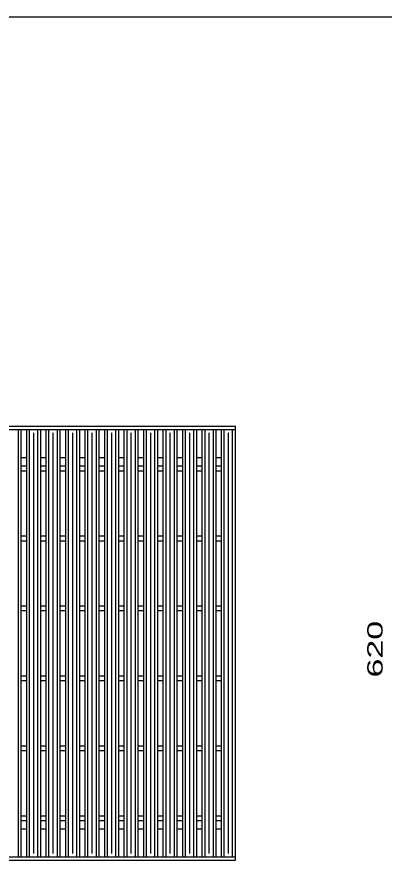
# Model space of a CAD drawing. Units: millimetres, scale not verified. Extents: x -1820 to 1724, y -1285 to 1059.
# Drawn here: x -743 to -217, y -146 to 1059 of the extents above; entities that cross this region are included whole.
import ezdxf
from ezdxf.enums import TextEntityAlignment as Align

# ---------------------------------------------------------------- set-up
doc = ezdxf.new("R2010")
doc.units = ezdxf.units.MM
doc.header["$LTSCALE"] = 10
for name, color, linetype, lineweight in [('0_2', 150, 'Continuous', 25), ('16', 3, 'Continuous', 25), ('22', 2, 'Continuous', 25)]:
    doc.layers.add(name, color=color, linetype=linetype, lineweight=lineweight)
doc.styles.add('ベクトル', font='')
doc.styles.get('ベクトル').set_extended_font_data('ベクトル')

msp = doc.modelspace()

# ---------------------------------------------------------------- linework, layer by layer
at = {"layer": '0_2'}
msp.add_line((-1736, 1059), (1724, 1059), dxfattribs=at)
at = {"layer": '16'}
for p, q in [((-1426, 474), (-430, 474)), ((-430, 469.5), (-430, 474)), ((-1426, 469.5), (-430, 469.5)), ((-756.4, 469.5), (-736.4, 469.5)), ((-740.4, -141.5), (-740.4, 469.5)), ((-736.4, -141.5), (-736.4, 469.5)), ((-728.5, -141.5), (-728.5, 469.5)), ((-728.5, 469.5), (-708.5, 469.5)), ((-724.5, -141.5), (-724.5, 469.5)), ((-718.5, -136.5), (-718.5, 464.5)), ((-712.5, -141.5), (-712.5, 469.5)), ((-708.5, -141.5), (-708.5, 469.5)), ((-700.6, -141.5), (-700.6, 469.5)), ((-700.6, 469.5), (-680.6, 469.5)), ((-696.6, -141.5), (-696.6, 469.5)), ((-690.6, -136.5), (-690.6, 464.5)), ((-684.6, -141.5), (-684.6, 469.5)), ((-680.6, -141.5), (-680.6, 469.5)), ((-672.7, -141.5), (-672.7, 469.5)), ((-672.7, 469.5), (-652.7, 469.5)), ((-668.7, -141.5), (-668.7, 469.5)), ((-662.7, -136.5), (-662.7, 464.5)), ((-656.7, -141.5), (-656.7, 469.5)), ((-652.7, -141.5), (-652.7, 469.5)), ((-644.8, -141.5), (-644.8, 469.5)), ((-644.8, 469.5), (-624.8, 469.5)), ((-640.8, -141.5), (-640.8, 469.5)), ((-634.8, -136.5), (-634.8, 464.5)), ((-628.8, -141.5), (-628.8, 469.5)), ((-624.8, -141.5), (-624.8, 469.5)), ((-616.9, -141.5), (-616.9, 469.5)), ((-616.9, 469.5), (-596.9, 469.5)), ((-612.9, -141.5), (-612.9, 469.5)), ((-606.9, -136.5), (-606.9, 464.5)), ((-600.9, -141.5), (-600.9, 469.5)), ((-596.9, -141.5), (-596.9, 469.5)), ((-589, -141.5), (-589, 469.5)), ((-589, 469.5), (-569, 469.5)), ((-585, -141.5), (-585, 469.5)), ((-579, -136.5), (-579, 464.5)), ((-573, -141.5), (-573, 469.5)), ((-569, -141.5), (-569, 469.5)), ((-561.1, -141.5), (-561.1, 469.5)), ((-561.1, 469.5), (-541.1, 469.5)), ((-557.1, -141.5), (-557.1, 469.5)), ((-551.1, -136.5), (-551.1, 464.5)), ((-545.1, -141.5), (-545.1, 469.5)), ((-541.1, -141.5), (-541.1, 469.5)), ((-533.2, -141.5), (-533.2, 469.5)), ((-533.2, 469.5), (-513.2, 469.5)), ((-529.2, -141.5), (-529.2, 469.5)), ((-523.2, -136.5), (-523.2, 464.5)), ((-517.2, -141.5), (-517.2, 469.5)), ((-513.2, -141.5), (-513.2, 469.5)), ((-505.3, -141.5), (-505.3, 469.5)), ((-505.3, 469.5), (-485.3, 469.5)), ((-501.3, -141.5), (-501.3, 469.5)), ((-495.3, -136.5), (-495.3, 464.5)), ((-489.3, -141.5), (-489.3, 469.5)), ((-485.3, -141.5), (-485.3, 469.5)), ((-477.4, -141.5), (-477.4, 469.5)), ((-477.4, 469.5), (-457.4, 469.5)), ((-473.4, -141.5), (-473.4, 469.5)), ((-467.4, -136.5), (-467.4, 464.5)), ((-461.4, -141.5), (-461.4, 469.5)), ((-457.4, -141.5), (-457.4, 469.5)), ((-450, -141.5), (-450, 469.5)), ((-450, 469.5), (-430, 469.5)), ((-446, -141.5), (-446, 469.5)), ((-440, -136.5), (-440, 464.5)), ((-434, -141.5), (-434, 469.5)), ((-430, -141.5), (-430, 469.5)), ((-736.4, 429.5), (-728.5, 429.5)), ((-708.5, 429.5), (-700.6, 429.5)), ((-680.6, 429.5), (-672.7, 429.5)), ((-652.7, 429.5), (-644.8, 429.5)), ((-624.8, 429.5), (-616.9, 429.5)), ((-596.9, 429.5), (-589, 429.5)), ((-569, 429.5), (-561.1, 429.5)), ((-541.1, 429.5), (-533.2, 429.5)), ((-513.2, 429.5), (-505.3, 429.5)), ((-485.3, 429.5), (-477.4, 429.5)), ((-457.4, 429.5), (-449.5, 429.5)), ((-736.4, 417.5), (-728.5, 417.5)), ((-736.4, 410.5), (-728.5, 410.5)), ((-708.5, 417.5), (-700.6, 417.5)), ((-708.5, 410.5), (-700.6, 410.5)), ((-680.6, 417.5), (-672.7, 417.5)), ((-680.6, 410.5), (-672.7, 410.5)), ((-652.7, 417.5), (-644.8, 417.5)), ((-652.7, 410.5), (-644.8, 410.5)), ((-624.8, 417.5), (-616.9, 417.5)), ((-624.8, 410.5), (-616.9, 410.5)), ((-596.9, 417.5), (-589, 417.5)), ((-596.9, 410.5), (-589, 410.5)), ((-569, 417.5), (-561.1, 417.5)), ((-569, 410.5), (-561.1, 410.5)), ((-541.1, 417.5), (-533.2, 417.5)), ((-541.1, 410.5), (-533.2, 410.5)), ((-513.2, 417.5), (-505.3, 417.5)), ((-513.2, 410.5), (-505.3, 410.5)), ((-485.3, 417.5), (-477.4, 417.5)), ((-485.3, 410.5), (-477.4, 410.5)), ((-457.4, 417.5), (-450, 417.5)), ((-457.4, 410.5), (-450, 410.5)), ((-736.4, 317.5), (-728.5, 317.5)), ((-708.5, 317.5), (-700.6, 317.5)), ((-680.6, 317.5), (-672.7, 317.5)), ((-652.7, 317.5), (-644.8, 317.5)), ((-624.8, 317.5), (-616.9, 317.5)), ((-596.9, 317.5), (-589, 317.5)), ((-569, 317.5), (-561.1, 317.5)), ((-541.1, 317.5), (-533.2, 317.5)), ((-513.2, 317.5), (-505.3, 317.5)), ((-485.3, 317.5), (-477.4, 317.5)), ((-457.4, 317.5), (-450, 317.5)), ((-736.4, 310.5), (-728.5, 310.5)), ((-708.5, 310.5), (-700.6, 310.5)), ((-680.6, 310.5), (-672.7, 310.5)), ((-652.7, 310.5), (-644.8, 310.5)), ((-624.8, 310.5), (-616.9, 310.5)), ((-596.9, 310.5), (-589, 310.5)), ((-569, 310.5), (-561.1, 310.5)), ((-541.1, 310.5), (-533.2, 310.5)), ((-513.2, 310.5), (-505.3, 310.5)), ((-485.3, 310.5), (-477.4, 310.5)), ((-457.4, 310.5), (-450, 310.5)), ((-736.4, 217.5), (-728.5, 217.5)), ((-708.5, 217.5), (-700.6, 217.5)), ((-680.6, 217.5), (-672.7, 217.5)), ((-652.7, 217.5), (-644.8, 217.5)), ((-624.8, 217.5), (-616.9, 217.5)), ((-596.9, 217.5), (-589, 217.5)), ((-569, 217.5), (-561.1, 217.5)), ((-541.1, 217.5), (-533.2, 217.5)), ((-513.2, 217.5), (-505.3, 217.5)), ((-485.3, 217.5), (-477.4, 217.5)), ((-457.4, 217.5), (-450, 217.5)), ((-736.4, 210.5), (-728.5, 210.5)), ((-708.5, 210.5), (-700.6, 210.5)), ((-680.6, 210.5), (-672.7, 210.5)), ((-652.7, 210.5), (-644.8, 210.5)), ((-624.8, 210.5), (-616.9, 210.5)), ((-596.9, 210.5), (-589, 210.5)), ((-569, 210.5), (-561.1, 210.5)), ((-541.1, 210.5), (-533.2, 210.5)), ((-513.2, 210.5), (-505.3, 210.5)), ((-485.3, 210.5), (-477.4, 210.5)), ((-457.4, 210.5), (-450, 210.5)), ((-736.4, 117.5), (-728.5, 117.5)), ((-736.4, 110.5), (-728.5, 110.5)), ((-708.5, 117.5), (-700.6, 117.5)), ((-708.5, 110.5), (-700.6, 110.5)), ((-680.6, 117.5), (-672.7, 117.5)), ((-680.6, 110.5), (-672.7, 110.5)), ((-652.7, 117.5), (-644.8, 117.5)), ((-652.7, 110.5), (-644.8, 110.5)), ((-624.8, 117.5), (-616.9, 117.5)), ((-624.8, 110.5), (-616.9, 110.5)), ((-596.9, 117.5), (-589, 117.5)), ((-596.9, 110.5), (-589, 110.5)), ((-569, 117.5), (-561.1, 117.5)), ((-569, 110.5), (-561.1, 110.5)), ((-541.1, 117.5), (-533.2, 117.5)), ((-541.1, 110.5), (-533.2, 110.5)), ((-513.2, 117.5), (-505.3, 117.5)), ((-513.2, 110.5), (-505.3, 110.5)), ((-485.3, 117.5), (-477.4, 117.5)), ((-485.3, 110.5), (-477.4, 110.5)), ((-457.4, 117.5), (-450, 117.5)), ((-457.4, 110.5), (-450, 110.5)), ((-736.4, 17.5), (-728.5, 17.5)), ((-708.5, 17.5), (-700.6, 17.5)), ((-680.6, 17.5), (-672.7, 17.5)), ((-652.7, 17.5), (-644.8, 17.5)), ((-624.8, 17.5), (-616.9, 17.5)), ((-596.9, 17.5), (-589, 17.5)), ((-569, 17.5), (-561.1, 17.5)), ((-541.1, 17.5), (-533.2, 17.5)), ((-513.2, 17.5), (-505.3, 17.5)), ((-485.3, 17.5), (-477.4, 17.5)), ((-457.4, 17.5), (-450, 17.5)), ((-736.4, 10.5), (-728.5, 10.5)), ((-708.5, 10.5), (-700.6, 10.5)), ((-680.6, 10.5), (-672.7, 10.5)), ((-652.7, 10.5), (-644.8, 10.5)), ((-624.8, 10.5), (-616.9, 10.5)), ((-596.9, 10.5), (-589, 10.5)), ((-569, 10.5), (-561.1, 10.5)), ((-541.1, 10.5), (-533.2, 10.5)), ((-513.2, 10.5), (-505.3, 10.5)), ((-485.3, 10.5), (-477.4, 10.5)), ((-457.4, 10.5), (-450, 10.5)), ((-736.4, -82.5), (-728.5, -82.5)), ((-708.5, -82.5), (-700.6, -82.5)), ((-680.6, -82.5), (-672.7, -82.5)), ((-652.7, -82.5), (-644.8, -82.5)), ((-624.8, -82.5), (-616.9, -82.5)), ((-596.9, -82.5), (-589, -82.5)), ((-569, -82.5), (-561.1, -82.5)), ((-541.1, -82.5), (-533.2, -82.5)), ((-513.2, -82.5), (-505.3, -82.5)), ((-485.3, -82.5), (-477.4, -82.5)), ((-457.4, -82.5), (-450, -82.5)), ((-736.4, -89.5), (-728.5, -89.5)), ((-708.5, -89.5), (-700.6, -89.5)), ((-680.6, -89.5), (-672.7, -89.5)), ((-652.7, -89.5), (-644.8, -89.5)), ((-624.8, -89.5), (-616.9, -89.5)), ((-596.9, -89.5), (-589, -89.5)), ((-569, -89.5), (-561.1, -89.5)), ((-541.1, -89.5), (-533.2, -89.5)), ((-513.2, -89.5), (-505.3, -89.5)), ((-485.3, -89.5), (-477.4, -89.5)), ((-457.4, -89.5), (-450, -89.5)), ((-736.4, -101.5), (-728.5, -101.5)), ((-708.5, -101.5), (-700.6, -101.5)), ((-680.6, -101.5), (-672.7, -101.5)), ((-652.7, -101.5), (-644.8, -101.5)), ((-624.8, -101.5), (-616.9, -101.5)), ((-596.9, -101.5), (-589, -101.5)), ((-569, -101.5), (-561.1, -101.5)), ((-541.1, -101.5), (-533.2, -101.5)), ((-513.2, -101.5), (-505.3, -101.5)), ((-485.3, -101.5), (-477.4, -101.5)), ((-457.4, -101.5), (-449.5, -101.5)), ((-1426, -141.5), (-430, -141.5)), ((-756.4, -141.5), (-736.4, -141.5)), ((-728.5, -141.5), (-708.5, -141.5)), ((-700.6, -141.5), (-680.6, -141.5)), ((-672.7, -141.5), (-652.7, -141.5)), ((-644.8, -141.5), (-624.8, -141.5)), ((-616.9, -141.5), (-596.9, -141.5)), ((-589, -141.5), (-569, -141.5)), ((-561.1, -141.5), (-541.1, -141.5)), ((-533.2, -141.5), (-513.2, -141.5)), ((-505.3, -141.5), (-485.3, -141.5)), ((-477.4, -141.5), (-457.4, -141.5)), ((-450, -141.5), (-430, -141.5)), ((-430, -146), (-430, -141.5)), ((-1426, -146), (-430, -146))]:
    msp.add_line(p, q, dxfattribs=at)

# ---------------------------------------------------------------- texts
at = {"layer": '22', "style": 'ベクトル', "width": 1.65}
msp.add_text(' 620 ', height=21.99, rotation=90, dxfattribs=at).set_placement((-230.25, 101.5), align=Align.MIDDLE_LEFT)

doc.saveas('drawing.dxf')
